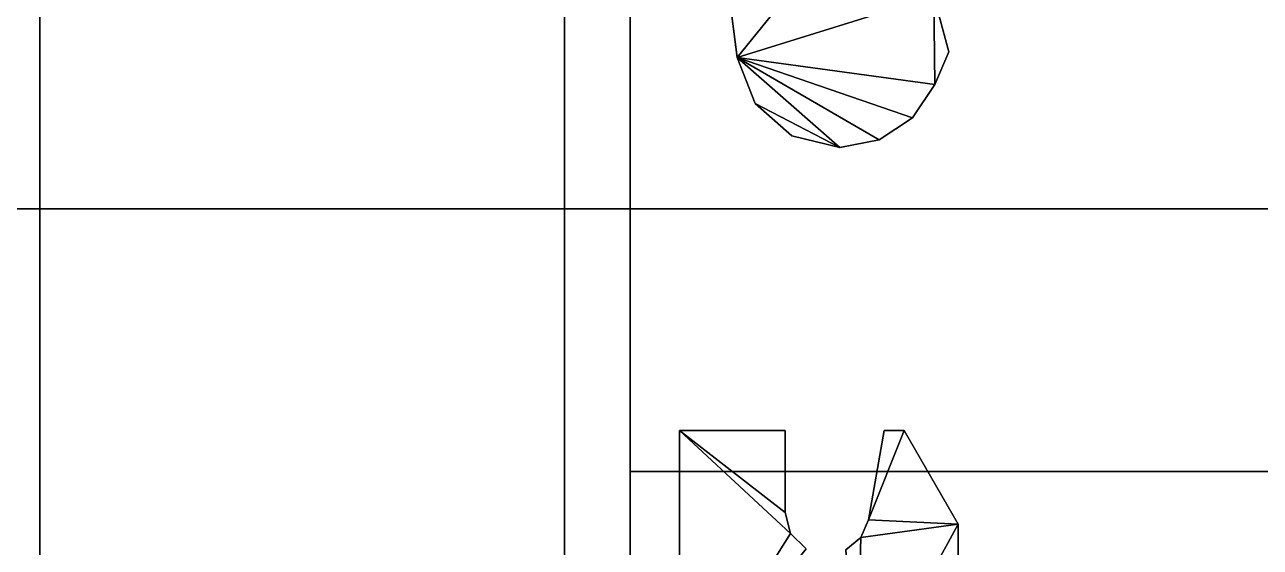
# Model space of a CAD drawing. Extents: x -1998 to 40, y -600 to 0.
# Drawn here: x -1978.46 to -1940.79, y -38.31 to -22.38 of the extents above; entities that cross this region are included whole.
import ezdxf

# ---------------------------------------------------------------- set-up
doc = ezdxf.new("R2010")
doc.units = 0

# ---------------------------------------------------------------- blocks, each defined once
blk = doc.blocks.new('rack tv terrero.bajo.Suelo1', base_point=(20, 20))
at = {"layer": 'e-cerezo locarno', "color": 0}
blk.add_3dface([(20, 20, 18), (20, 432, 18), (20, 432), (20, 20)], dxfattribs=at)
at = {"layer": 'e-cerezo locarno H1632', "color": 0}
for points in [[(20, 20), (20, 432), (1500, 432), (1500, 20)], [(20, 20, 18), (20, 432, 18), (1500, 432, 18), (1500, 20, 18)]]:
    blk.add_3dface(points, dxfattribs=at)
blk = doc.blocks.new('rack tv terrero.bajo.Suelo')
at = {"layer": 'e-cerezo locarno H1632'}
blk.add_blockref('rack tv terrero.bajo.Suelo1', (20, 20), dxfattribs=at)
blk = doc.blocks.new('rack tv terrero.bajo.Techo1', base_point=(1500, 0, 600))
at = {"layer": 'e-cerezo locarno H1632', "color": 0}
for points in [[(1500, 0, 600), (1500, 432, 600), (0, 432, 600), (0, 0, 600)], [(1500, 0, 582), (1500, 432, 582), (0, 432, 582), (0, 0, 582)]]:
    blk.add_3dface(points, dxfattribs=at)
blk = doc.blocks.new('rack tv terrero.bajo.Techo')
at = {"layer": 'e-cerezo locarno H1632'}
blk.add_blockref('rack tv terrero.bajo.Techo1', (1500, 0, 600), dxfattribs=at)
blk = doc.blocks.new('rack tv terrero.bajo.Latl Izq1', base_point=(20, 20, 582))
at = {"layer": 'e-cerezo locarno', "color": 0}
blk.add_3dface([(38, 20, 582), (38, 432, 582), (20, 432, 582), (20, 20, 582)], dxfattribs=at)
at = {"layer": 'e-cerezo locarno H1632', "color": 0}
for points in [[(20, 20, 582), (20, 432, 582), (20, 432, 18), (20, 20, 18)], [(38, 432, 18), (38, 20, 18), (20, 20, 18), (20, 432, 18)], [(38, 20, 582), (38, 432, 582), (38, 432, 18), (38, 20, 18)]]:
    blk.add_3dface(points, dxfattribs=at)
blk = doc.blocks.new('rack tv terrero.bajo.Latl Izq2', base_point=(39.5, 389.25, 318.5))
at = {"layer": 'ACCESSORY', "color": 0, "invisible_edges": 8}
for points in [[(39.5, 415.25, 298.5), (42.891, 412.11, 298.5), (39.5, 406.75, 298.5), (39.5, 415.25, 298.5)], [(39.5, 415.25, 298.5), (39.5, 406.75, 298.5), (39.5, 406.75, 287.5), (39.5, 415.25, 298.5)], [(42.72, 415.25, 298.5), (42.72, 412.75, 298.5), (39.5, 415.25, 298.5), (42.72, 415.25, 298.5)], [(42.72, 412.75, 298.5), (42.891, 412.11, 298.5), (39.5, 415.25, 298.5), (42.72, 412.75, 298.5)], [(42.72, 415.25, 298.5), (39.5, 415.25, 298.5), (39.5, 415.25, 287.5), (42.72, 415.25, 298.5)], [(42.72, 415.25, 287.5), (42.72, 415.25, 298.5), (39.5, 415.25, 287.5), (42.72, 415.25, 287.5)], [(39.5, 415.25, 287.5), (39.5, 415.25, 298.5), (39.5, 406.75, 287.5), (39.5, 415.25, 287.5)], [(39.5, 415.25, 287.5), (39.5, 406.75, 287.5), (42.891, 412.11, 287.5), (39.5, 415.25, 287.5)], [(42.72, 412.75, 287.5), (39.5, 415.25, 287.5), (42.891, 412.11, 287.5), (42.72, 412.75, 287.5)], [(42.72, 412.75, 287.5), (42.72, 415.25, 287.5), (39.5, 415.25, 287.5), (42.72, 412.75, 287.5)], [(45.741, 415.25, 298.5), (46.35, 415.25, 298.5), (45.261, 412.528, 298.5), (45.741, 415.25, 298.5)], [(46.35, 415.25, 298.5), (48, 412.392, 298.5), (45.261, 412.528, 298.5), (46.35, 415.25, 298.5)], [(45.741, 415.25, 287.5), (45.261, 412.528, 287.5), (46.35, 415.25, 287.5), (45.741, 415.25, 287.5)], [(46.35, 415.25, 287.5), (45.261, 412.528, 287.5), (48, 412.392, 287.5), (46.35, 415.25, 287.5)], [(45.741, 415.25, 298.5), (45.741, 415.25, 287.5), (46.35, 415.25, 298.5), (45.741, 415.25, 298.5)], [(45.741, 415.25, 287.5), (46.35, 415.25, 287.5), (46.35, 415.25, 298.5), (45.741, 415.25, 287.5)], [(48, 403.8, 298.5), (44.9, 406.75, 298.5), (48, 412.392, 298.5), (48, 403.8, 298.5)], [(44.9, 406.75, 298.5), (45.027, 411.986, 298.5), (48, 412.392, 298.5), (44.9, 406.75, 298.5)], [(48, 403.8, 287.5), (48, 412.392, 287.5), (44.9, 406.75, 287.5), (48, 403.8, 287.5)], [(48, 412.392, 287.5), (45.027, 411.986, 287.5), (44.9, 406.75, 287.5), (48, 412.392, 287.5)], [(45.261, 412.528, 298.5), (48, 412.392, 298.5), (45.027, 411.986, 298.5), (45.261, 412.528, 298.5)], [(45.261, 412.528, 287.5), (45.027, 411.986, 287.5), (48, 412.392, 287.5), (45.261, 412.528, 287.5)], [(48, 403.8, 287.5), (48, 403.8, 298.5), (48, 412.392, 298.5), (48, 403.8, 287.5)], [(48, 412.392, 287.5), (48, 403.8, 287.5), (48, 412.392, 298.5), (48, 412.392, 287.5)], [(43.36, 411.641, 298.5), (39.5, 406.75, 298.5), (42.891, 412.11, 298.5), (43.36, 411.641, 298.5)], [(42.891, 412.11, 287.5), (39.5, 406.75, 287.5), (43.36, 411.641, 287.5), (42.891, 412.11, 287.5)], [(44.574, 411.606, 298.5), (45.027, 411.986, 298.5), (44.9, 406.75, 298.5), (44.574, 411.606, 298.5)], [(44.574, 411.606, 287.5), (44.9, 406.75, 287.5), (45.027, 411.986, 287.5), (44.574, 411.606, 287.5)]]:
    blk.add_3dface(points, dxfattribs=at)
at = {"layer": 'ACCESSORY', "color": 0}
for points in [[(42.72, 415.25, 287.5), (42.72, 412.75, 287.5), (42.72, 412.75, 298.5), (42.72, 415.25, 298.5)], [(45.261, 412.528, 298.5), (45.261, 412.528, 287.5), (45.741, 415.25, 287.5), (45.741, 415.25, 298.5)], [(46.35, 415.25, 298.5), (46.35, 415.25, 287.5), (48, 412.392, 287.5), (48, 412.392, 298.5)], [(42.72, 412.75, 287.5), (42.891, 412.11, 287.5), (42.891, 412.11, 298.5), (42.72, 412.75, 298.5)], [(45.027, 411.986, 298.5), (45.027, 411.986, 287.5), (45.261, 412.528, 287.5), (45.261, 412.528, 298.5)], [(42.891, 412.11, 287.5), (43.36, 411.641, 287.5), (43.36, 411.641, 298.5), (42.891, 412.11, 298.5)], [(44.574, 411.606, 298.5), (44.574, 411.606, 287.5), (45.027, 411.986, 287.5), (45.027, 411.986, 298.5)]]:
    blk.add_3dface(points, dxfattribs=at)
blk = doc.blocks.new('rack tv terrero.bajo.Latl Izq3', base_point=(39.5, 389.25, 145.5))
at = {"layer": 'ACCESSORY', "color": 0, "invisible_edges": 8}
for points in [[(39.5, 415.25, 125.5), (42.891, 412.11, 125.5), (39.5, 406.75, 125.5), (39.5, 415.25, 125.5)], [(39.5, 415.25, 125.5), (39.5, 406.75, 125.5), (39.5, 406.75, 114.5), (39.5, 415.25, 125.5)], [(42.72, 415.25, 125.5), (42.72, 412.75, 125.5), (39.5, 415.25, 125.5), (42.72, 415.25, 125.5)], [(42.72, 412.75, 125.5), (42.891, 412.11, 125.5), (39.5, 415.25, 125.5), (42.72, 412.75, 125.5)], [(42.72, 415.25, 125.5), (39.5, 415.25, 125.5), (39.5, 415.25, 114.5), (42.72, 415.25, 125.5)], [(42.72, 415.25, 114.5), (42.72, 415.25, 125.5), (39.5, 415.25, 114.5), (42.72, 415.25, 114.5)], [(39.5, 415.25, 114.5), (39.5, 415.25, 125.5), (39.5, 406.75, 114.5), (39.5, 415.25, 114.5)], [(39.5, 415.25, 114.5), (39.5, 406.75, 114.5), (42.891, 412.11, 114.5), (39.5, 415.25, 114.5)], [(42.72, 412.75, 114.5), (39.5, 415.25, 114.5), (42.891, 412.11, 114.5), (42.72, 412.75, 114.5)], [(42.72, 412.75, 114.5), (42.72, 415.25, 114.5), (39.5, 415.25, 114.5), (42.72, 412.75, 114.5)], [(45.741, 415.25, 125.5), (46.35, 415.25, 125.5), (45.261, 412.528, 125.5), (45.741, 415.25, 125.5)], [(46.35, 415.25, 125.5), (48, 412.392, 125.5), (45.261, 412.528, 125.5), (46.35, 415.25, 125.5)], [(45.741, 415.25, 114.5), (45.261, 412.528, 114.5), (46.35, 415.25, 114.5), (45.741, 415.25, 114.5)], [(46.35, 415.25, 114.5), (45.261, 412.528, 114.5), (48, 412.392, 114.5), (46.35, 415.25, 114.5)], [(45.741, 415.25, 125.5), (45.741, 415.25, 114.5), (46.35, 415.25, 125.5), (45.741, 415.25, 125.5)], [(45.741, 415.25, 114.5), (46.35, 415.25, 114.5), (46.35, 415.25, 125.5), (45.741, 415.25, 114.5)], [(48, 403.8, 125.5), (44.9, 406.75, 125.5), (48, 412.392, 125.5), (48, 403.8, 125.5)], [(44.9, 406.75, 125.5), (45.027, 411.986, 125.5), (48, 412.392, 125.5), (44.9, 406.75, 125.5)], [(48, 403.8, 114.5), (48, 412.392, 114.5), (44.9, 406.75, 114.5), (48, 403.8, 114.5)], [(48, 412.392, 114.5), (45.027, 411.986, 114.5), (44.9, 406.75, 114.5), (48, 412.392, 114.5)], [(45.261, 412.528, 125.5), (48, 412.392, 125.5), (45.027, 411.986, 125.5), (45.261, 412.528, 125.5)], [(45.261, 412.528, 114.5), (45.027, 411.986, 114.5), (48, 412.392, 114.5), (45.261, 412.528, 114.5)], [(48, 403.8, 114.5), (48, 403.8, 125.5), (48, 412.392, 125.5), (48, 403.8, 114.5)], [(48, 412.392, 114.5), (48, 403.8, 114.5), (48, 412.392, 125.5), (48, 412.392, 114.5)], [(43.36, 411.641, 125.5), (39.5, 406.75, 125.5), (42.891, 412.11, 125.5), (43.36, 411.641, 125.5)], [(42.891, 412.11, 114.5), (39.5, 406.75, 114.5), (43.36, 411.641, 114.5), (42.891, 412.11, 114.5)], [(44.574, 411.606, 125.5), (45.027, 411.986, 125.5), (44.9, 406.75, 125.5), (44.574, 411.606, 125.5)], [(44.574, 411.606, 114.5), (44.9, 406.75, 114.5), (45.027, 411.986, 114.5), (44.574, 411.606, 114.5)]]:
    blk.add_3dface(points, dxfattribs=at)
at = {"layer": 'ACCESSORY', "color": 0}
for points in [[(42.72, 415.25, 114.5), (42.72, 412.75, 114.5), (42.72, 412.75, 125.5), (42.72, 415.25, 125.5)], [(45.261, 412.528, 125.5), (45.261, 412.528, 114.5), (45.741, 415.25, 114.5), (45.741, 415.25, 125.5)], [(46.35, 415.25, 125.5), (46.35, 415.25, 114.5), (48, 412.392, 114.5), (48, 412.392, 125.5)], [(42.72, 412.75, 114.5), (42.891, 412.11, 114.5), (42.891, 412.11, 125.5), (42.72, 412.75, 125.5)], [(45.027, 411.986, 125.5), (45.027, 411.986, 114.5), (45.261, 412.528, 114.5), (45.261, 412.528, 125.5)], [(42.891, 412.11, 114.5), (43.36, 411.641, 114.5), (43.36, 411.641, 125.5), (42.891, 412.11, 125.5)], [(44.574, 411.606, 125.5), (44.574, 411.606, 114.5), (45.027, 411.986, 114.5), (45.027, 411.986, 125.5)]]:
    blk.add_3dface(points, dxfattribs=at)
blk = doc.blocks.new('rack tv terrero.bajo.Latl Izq')
for name, p in [('rack tv terrero.bajo.Latl Izq2', (39.5, 389.25, 318.5)), ('rack tv terrero.bajo.Latl Izq3', (39.5, 389.25, 145.5))]:
    blk.add_blockref(name, p)
at = {"layer": 'e-cerezo locarno H1632'}
blk.add_blockref('rack tv terrero.bajo.Latl Izq1', (20, 20, 582), dxfattribs=at)
blk = doc.blocks.new('rack tv terrero.bajo.Est  F [1]1', base_point=(38, 20, 404))
at = {"layer": 'e-cerezo locarno H1632', "color": 0}
for points in [[(38, 20, 404), (1482, 20, 404), (1482, 432, 404), (38, 432, 404)], [(38, 20, 422), (1482, 20, 422), (1482, 432, 422), (38, 432, 422)], [(38, 432, 404), (38, 432, 422), (38, 20, 422), (38, 20, 404)]]:
    blk.add_3dface(points, dxfattribs=at)
blk = doc.blocks.new('rack tv terrero.bajo.Est  F [1]')
at = {"layer": 'e-cerezo locarno H1632'}
blk.add_blockref('rack tv terrero.bajo.Est  F [1]1', (38, 20, 404), dxfattribs=at)
blk = doc.blocks.new('rack tv terrero.bajo.Door No hardware (unica) [1]2', base_point=(62.45, 431.2, 264.5))
at = {"layer": 'ACCESSORY', "color": 0, "invisible_edges": 8}
for points in [[(41.266, 426.616, 296.65), (45.329, 431.643, 296.65), (40.375, 433.501, 296.65), (41.266, 426.616, 296.65)], [(41.266, 426.616, 296.65), (45.329, 431.643, 296.65), (40.375, 433.501, 296.65), (41.266, 426.616, 296.65)], [(41.266, 426.616, 289.35), (40.375, 433.501, 289.35), (45.329, 431.643, 289.35), (41.266, 426.616, 289.35)], [(41.266, 426.616, 289.35), (40.375, 433.501, 289.35), (45.329, 431.643, 289.35), (41.266, 426.616, 289.35)], [(45.329, 431.643, 296.65), (41.266, 426.616, 296.65), (47.259, 428.483, 296.65), (45.329, 431.643, 296.65)], [(45.329, 431.643, 296.65), (41.266, 426.616, 296.65), (47.259, 428.483, 296.65), (45.329, 431.643, 296.65)], [(47.259, 428.483, 289.35), (41.266, 426.616, 289.35), (45.329, 431.643, 289.35), (47.259, 428.483, 289.35)], [(47.259, 428.483, 289.35), (41.266, 426.616, 289.35), (45.329, 431.643, 289.35), (47.259, 428.483, 289.35)], [(47.291, 425.792, 296.65), (47.259, 428.483, 296.65), (41.266, 426.616, 296.65), (47.291, 425.792, 296.65)], [(47.291, 425.792, 296.65), (47.259, 428.483, 296.65), (41.266, 426.616, 296.65), (47.291, 425.792, 296.65)], [(47.259, 428.483, 289.35), (47.291, 425.792, 289.35), (41.266, 426.616, 289.35), (47.259, 428.483, 289.35)], [(47.259, 428.483, 289.35), (47.291, 425.792, 289.35), (41.266, 426.616, 289.35), (47.259, 428.483, 289.35)], [(47.713, 426.789, 296.65), (47.259, 428.483, 296.65), (47.291, 425.792, 296.65), (47.713, 426.789, 296.65)], [(47.713, 426.789, 296.65), (47.259, 428.483, 296.65), (47.291, 425.792, 296.65), (47.713, 426.789, 296.65)], [(47.713, 426.789, 289.35), (47.291, 425.792, 289.35), (47.259, 428.483, 289.35), (47.713, 426.789, 289.35)], [(47.713, 426.789, 289.35), (47.291, 425.792, 289.35), (47.259, 428.483, 289.35), (47.713, 426.789, 289.35)], [(46.606, 424.781, 296.65), (47.291, 425.792, 296.65), (41.266, 426.616, 296.65), (46.606, 424.781, 296.65)], [(46.606, 424.781, 296.65), (47.291, 425.792, 296.65), (41.266, 426.616, 296.65), (46.606, 424.781, 296.65)], [(47.291, 425.792, 289.35), (46.606, 424.781, 289.35), (41.266, 426.616, 289.35), (47.291, 425.792, 289.35)], [(47.291, 425.792, 289.35), (46.606, 424.781, 289.35), (41.266, 426.616, 289.35), (47.291, 425.792, 289.35)], [(45.588, 424.107, 296.65), (46.606, 424.781, 296.65), (41.266, 426.616, 296.65), (45.588, 424.107, 296.65)], [(45.588, 424.107, 296.65), (46.606, 424.781, 296.65), (41.266, 426.616, 296.65), (45.588, 424.107, 296.65)], [(46.606, 424.781, 289.35), (45.588, 424.107, 289.35), (41.266, 426.616, 289.35), (46.606, 424.781, 289.35)], [(46.606, 424.781, 289.35), (45.588, 424.107, 289.35), (41.266, 426.616, 289.35), (46.606, 424.781, 289.35)], [(44.39, 423.87, 296.65), (45.588, 424.107, 296.65), (41.266, 426.616, 296.65), (44.39, 423.87, 296.65)], [(44.39, 423.87, 296.65), (45.588, 424.107, 296.65), (41.266, 426.616, 296.65), (44.39, 423.87, 296.65)], [(41.266, 426.616, 289.35), (45.588, 424.107, 289.35), (44.39, 423.87, 289.35), (41.266, 426.616, 289.35)], [(41.266, 426.616, 289.35), (45.588, 424.107, 289.35), (44.39, 423.87, 289.35), (41.266, 426.616, 289.35)], [(41.807, 425.217, 296.65), (44.39, 423.87, 296.65), (41.266, 426.616, 296.65), (41.807, 425.217, 296.65)], [(41.807, 425.217, 296.65), (44.39, 423.87, 296.65), (41.266, 426.616, 296.65), (41.807, 425.217, 296.65)], [(41.807, 425.217, 289.35), (41.266, 426.616, 289.35), (44.39, 423.87, 289.35), (41.807, 425.217, 289.35)], [(41.807, 425.217, 289.35), (41.266, 426.616, 289.35), (44.39, 423.87, 289.35), (41.807, 425.217, 289.35)], [(47.713, 426.789, 289.35), (47.713, 426.789, 296.65), (47.291, 425.792, 296.65), (47.713, 426.789, 289.35)], [(47.713, 426.789, 289.35), (47.713, 426.789, 296.65), (47.291, 425.792, 296.65), (47.713, 426.789, 289.35)], [(47.291, 425.792, 289.35), (47.713, 426.789, 289.35), (47.291, 425.792, 296.65), (47.291, 425.792, 289.35)], [(47.291, 425.792, 289.35), (47.713, 426.789, 289.35), (47.291, 425.792, 296.65), (47.291, 425.792, 289.35)], [(41.807, 425.217, 296.65), (42.933, 424.227, 296.65), (44.39, 423.87, 296.65), (41.807, 425.217, 296.65)], [(41.807, 425.217, 296.65), (42.933, 424.227, 296.65), (44.39, 423.87, 296.65), (41.807, 425.217, 296.65)], [(42.933, 424.227, 289.35), (41.807, 425.217, 289.35), (44.39, 423.87, 289.35), (42.933, 424.227, 289.35)], [(42.933, 424.227, 289.35), (41.807, 425.217, 289.35), (44.39, 423.87, 289.35), (42.933, 424.227, 289.35)], [(45.588, 424.107, 296.65), (46.606, 424.781, 289.35), (46.606, 424.781, 296.65), (45.588, 424.107, 296.65)], [(45.588, 424.107, 296.65), (46.606, 424.781, 289.35), (46.606, 424.781, 296.65), (45.588, 424.107, 296.65)], [(45.588, 424.107, 289.35), (46.606, 424.781, 289.35), (45.588, 424.107, 296.65), (45.588, 424.107, 289.35)], [(45.588, 424.107, 289.35), (46.606, 424.781, 289.35), (45.588, 424.107, 296.65), (45.588, 424.107, 289.35)], [(44.39, 423.87, 296.65), (42.933, 424.227, 296.65), (42.933, 424.227, 289.35), (44.39, 423.87, 296.65)], [(44.39, 423.87, 296.65), (42.933, 424.227, 296.65), (42.933, 424.227, 289.35), (44.39, 423.87, 296.65)], [(44.39, 423.87, 289.35), (44.39, 423.87, 296.65), (42.933, 424.227, 289.35), (44.39, 423.87, 289.35)], [(44.39, 423.87, 289.35), (44.39, 423.87, 296.65), (42.933, 424.227, 289.35), (44.39, 423.87, 289.35)], [(44.39, 423.87, 289.35), (45.588, 424.107, 289.35), (45.588, 424.107, 296.65), (44.39, 423.87, 289.35)], [(44.39, 423.87, 289.35), (45.588, 424.107, 289.35), (45.588, 424.107, 296.65), (44.39, 423.87, 289.35)], [(44.39, 423.87, 296.65), (44.39, 423.87, 289.35), (45.588, 424.107, 296.65), (44.39, 423.87, 296.65)], [(44.39, 423.87, 296.65), (44.39, 423.87, 289.35), (45.588, 424.107, 296.65), (44.39, 423.87, 296.65)]]:
    blk.add_3dface(points, dxfattribs=at)
at = {"layer": 'ACCESSORY', "color": 0}
for points in [[(40.375, 433.501, 296.65), (40.375, 433.501, 289.35), (41.266, 426.616, 289.35), (41.266, 426.616, 296.65)], [(40.375, 433.501, 296.65), (40.375, 433.501, 289.35), (41.266, 426.616, 289.35), (41.266, 426.616, 296.65)], [(47.259, 428.483, 289.35), (47.259, 428.483, 296.65), (47.713, 426.789, 296.65), (47.713, 426.789, 289.35)], [(47.259, 428.483, 289.35), (47.259, 428.483, 296.65), (47.713, 426.789, 296.65), (47.713, 426.789, 289.35)], [(41.266, 426.616, 296.65), (41.266, 426.616, 289.35), (41.807, 425.217, 289.35), (41.807, 425.217, 296.65)], [(41.266, 426.616, 296.65), (41.266, 426.616, 289.35), (41.807, 425.217, 289.35), (41.807, 425.217, 296.65)], [(46.606, 424.781, 296.65), (46.606, 424.781, 289.35), (47.291, 425.792, 289.35), (47.291, 425.792, 296.65)], [(46.606, 424.781, 296.65), (46.606, 424.781, 289.35), (47.291, 425.792, 289.35), (47.291, 425.792, 296.65)], [(41.807, 425.217, 296.65), (41.807, 425.217, 289.35), (42.933, 424.227, 289.35), (42.933, 424.227, 296.65)], [(41.807, 425.217, 296.65), (41.807, 425.217, 289.35), (42.933, 424.227, 289.35), (42.933, 424.227, 296.65)]]:
    blk.add_3dface(points, dxfattribs=at)
blk = doc.blocks.new('rack tv terrero.bajo.Door No hardware (unica) [1]3', base_point=(62.45, 431.2, 91.5))
at = {"layer": 'ACCESSORY', "color": 0, "invisible_edges": 8}
for points in [[(41.266, 426.616, 123.65), (45.329, 431.643, 123.65), (40.375, 433.501, 123.65), (41.266, 426.616, 123.65)], [(41.266, 426.616, 123.65), (45.329, 431.643, 123.65), (40.375, 433.501, 123.65), (41.266, 426.616, 123.65)], [(41.266, 426.616, 116.35), (40.375, 433.501, 116.35), (45.329, 431.643, 116.35), (41.266, 426.616, 116.35)], [(41.266, 426.616, 116.35), (40.375, 433.501, 116.35), (45.329, 431.643, 116.35), (41.266, 426.616, 116.35)], [(45.329, 431.643, 123.65), (41.266, 426.616, 123.65), (47.259, 428.483, 123.65), (45.329, 431.643, 123.65)], [(45.329, 431.643, 123.65), (41.266, 426.616, 123.65), (47.259, 428.483, 123.65), (45.329, 431.643, 123.65)], [(47.259, 428.483, 116.35), (41.266, 426.616, 116.35), (45.329, 431.643, 116.35), (47.259, 428.483, 116.35)], [(47.259, 428.483, 116.35), (41.266, 426.616, 116.35), (45.329, 431.643, 116.35), (47.259, 428.483, 116.35)], [(47.291, 425.792, 123.65), (47.259, 428.483, 123.65), (41.266, 426.616, 123.65), (47.291, 425.792, 123.65)], [(47.291, 425.792, 123.65), (47.259, 428.483, 123.65), (41.266, 426.616, 123.65), (47.291, 425.792, 123.65)], [(47.259, 428.483, 116.35), (47.291, 425.792, 116.35), (41.266, 426.616, 116.35), (47.259, 428.483, 116.35)], [(47.259, 428.483, 116.35), (47.291, 425.792, 116.35), (41.266, 426.616, 116.35), (47.259, 428.483, 116.35)], [(47.713, 426.789, 123.65), (47.259, 428.483, 123.65), (47.291, 425.792, 123.65), (47.713, 426.789, 123.65)], [(47.713, 426.789, 123.65), (47.259, 428.483, 123.65), (47.291, 425.792, 123.65), (47.713, 426.789, 123.65)], [(47.713, 426.789, 116.35), (47.291, 425.792, 116.35), (47.259, 428.483, 116.35), (47.713, 426.789, 116.35)], [(47.713, 426.789, 116.35), (47.291, 425.792, 116.35), (47.259, 428.483, 116.35), (47.713, 426.789, 116.35)], [(46.606, 424.781, 123.65), (47.291, 425.792, 123.65), (41.266, 426.616, 123.65), (46.606, 424.781, 123.65)], [(46.606, 424.781, 123.65), (47.291, 425.792, 123.65), (41.266, 426.616, 123.65), (46.606, 424.781, 123.65)], [(47.291, 425.792, 116.35), (46.606, 424.781, 116.35), (41.266, 426.616, 116.35), (47.291, 425.792, 116.35)], [(47.291, 425.792, 116.35), (46.606, 424.781, 116.35), (41.266, 426.616, 116.35), (47.291, 425.792, 116.35)], [(45.588, 424.107, 123.65), (46.606, 424.781, 123.65), (41.266, 426.616, 123.65), (45.588, 424.107, 123.65)], [(45.588, 424.107, 123.65), (46.606, 424.781, 123.65), (41.266, 426.616, 123.65), (45.588, 424.107, 123.65)], [(46.606, 424.781, 116.35), (45.588, 424.107, 116.35), (41.266, 426.616, 116.35), (46.606, 424.781, 116.35)], [(46.606, 424.781, 116.35), (45.588, 424.107, 116.35), (41.266, 426.616, 116.35), (46.606, 424.781, 116.35)], [(44.39, 423.87, 123.65), (45.588, 424.107, 123.65), (41.266, 426.616, 123.65), (44.39, 423.87, 123.65)], [(44.39, 423.87, 123.65), (45.588, 424.107, 123.65), (41.266, 426.616, 123.65), (44.39, 423.87, 123.65)], [(41.266, 426.616, 116.35), (45.588, 424.107, 116.35), (44.39, 423.87, 116.35), (41.266, 426.616, 116.35)], [(41.266, 426.616, 116.35), (45.588, 424.107, 116.35), (44.39, 423.87, 116.35), (41.266, 426.616, 116.35)], [(41.807, 425.217, 123.65), (44.39, 423.87, 123.65), (41.266, 426.616, 123.65), (41.807, 425.217, 123.65)], [(41.807, 425.217, 123.65), (44.39, 423.87, 123.65), (41.266, 426.616, 123.65), (41.807, 425.217, 123.65)], [(41.807, 425.217, 116.35), (41.266, 426.616, 116.35), (44.39, 423.87, 116.35), (41.807, 425.217, 116.35)], [(41.807, 425.217, 116.35), (41.266, 426.616, 116.35), (44.39, 423.87, 116.35), (41.807, 425.217, 116.35)], [(47.713, 426.789, 116.35), (47.713, 426.789, 123.65), (47.291, 425.792, 123.65), (47.713, 426.789, 116.35)], [(47.713, 426.789, 116.35), (47.713, 426.789, 123.65), (47.291, 425.792, 123.65), (47.713, 426.789, 116.35)], [(47.291, 425.792, 116.35), (47.713, 426.789, 116.35), (47.291, 425.792, 123.65), (47.291, 425.792, 116.35)], [(47.291, 425.792, 116.35), (47.713, 426.789, 116.35), (47.291, 425.792, 123.65), (47.291, 425.792, 116.35)], [(41.807, 425.217, 123.65), (42.933, 424.227, 123.65), (44.39, 423.87, 123.65), (41.807, 425.217, 123.65)], [(41.807, 425.217, 123.65), (42.933, 424.227, 123.65), (44.39, 423.87, 123.65), (41.807, 425.217, 123.65)], [(42.933, 424.227, 116.35), (41.807, 425.217, 116.35), (44.39, 423.87, 116.35), (42.933, 424.227, 116.35)], [(42.933, 424.227, 116.35), (41.807, 425.217, 116.35), (44.39, 423.87, 116.35), (42.933, 424.227, 116.35)], [(45.588, 424.107, 123.65), (46.606, 424.781, 116.35), (46.606, 424.781, 123.65), (45.588, 424.107, 123.65)], [(45.588, 424.107, 123.65), (46.606, 424.781, 116.35), (46.606, 424.781, 123.65), (45.588, 424.107, 123.65)], [(45.588, 424.107, 116.35), (46.606, 424.781, 116.35), (45.588, 424.107, 123.65), (45.588, 424.107, 116.35)], [(45.588, 424.107, 116.35), (46.606, 424.781, 116.35), (45.588, 424.107, 123.65), (45.588, 424.107, 116.35)], [(44.39, 423.87, 123.65), (42.933, 424.227, 123.65), (42.933, 424.227, 116.35), (44.39, 423.87, 123.65)], [(44.39, 423.87, 123.65), (42.933, 424.227, 123.65), (42.933, 424.227, 116.35), (44.39, 423.87, 123.65)], [(44.39, 423.87, 116.35), (44.39, 423.87, 123.65), (42.933, 424.227, 116.35), (44.39, 423.87, 116.35)], [(44.39, 423.87, 116.35), (44.39, 423.87, 123.65), (42.933, 424.227, 116.35), (44.39, 423.87, 116.35)], [(44.39, 423.87, 116.35), (45.588, 424.107, 116.35), (45.588, 424.107, 123.65), (44.39, 423.87, 116.35)], [(44.39, 423.87, 116.35), (45.588, 424.107, 116.35), (45.588, 424.107, 123.65), (44.39, 423.87, 116.35)], [(44.39, 423.87, 123.65), (44.39, 423.87, 116.35), (45.588, 424.107, 123.65), (44.39, 423.87, 123.65)], [(44.39, 423.87, 123.65), (44.39, 423.87, 116.35), (45.588, 424.107, 123.65), (44.39, 423.87, 123.65)]]:
    blk.add_3dface(points, dxfattribs=at)
at = {"layer": 'ACCESSORY', "color": 0}
for points in [[(40.375, 433.501, 123.65), (40.375, 433.501, 116.35), (41.266, 426.616, 116.35), (41.266, 426.616, 123.65)], [(40.375, 433.501, 123.65), (40.375, 433.501, 116.35), (41.266, 426.616, 116.35), (41.266, 426.616, 123.65)], [(47.259, 428.483, 116.35), (47.259, 428.483, 123.65), (47.713, 426.789, 123.65), (47.713, 426.789, 116.35)], [(47.259, 428.483, 116.35), (47.259, 428.483, 123.65), (47.713, 426.789, 123.65), (47.713, 426.789, 116.35)], [(41.266, 426.616, 123.65), (41.266, 426.616, 116.35), (41.807, 425.217, 116.35), (41.807, 425.217, 123.65)], [(41.266, 426.616, 123.65), (41.266, 426.616, 116.35), (41.807, 425.217, 116.35), (41.807, 425.217, 123.65)], [(46.606, 424.781, 123.65), (46.606, 424.781, 116.35), (47.291, 425.792, 116.35), (47.291, 425.792, 123.65)], [(46.606, 424.781, 123.65), (46.606, 424.781, 116.35), (47.291, 425.792, 116.35), (47.291, 425.792, 123.65)], [(41.807, 425.217, 123.65), (41.807, 425.217, 116.35), (42.933, 424.227, 116.35), (42.933, 424.227, 123.65)], [(41.807, 425.217, 123.65), (41.807, 425.217, 116.35), (42.933, 424.227, 116.35), (42.933, 424.227, 123.65)]]:
    blk.add_3dface(points, dxfattribs=at)
blk = doc.blocks.new('rack tv terrero.bajo.Door No hardware (unica) [1]')
for name, p in [('rack tv terrero.bajo.Door No hardware (unica) [1]2', (62.45, 431.2, 264.5)), ('rack tv terrero.bajo.Door No hardware (unica) [1]3', (62.45, 431.2, 91.5))]:
    blk.add_blockref(name, p)
blk = doc.blocks.new('rack tv terrero.bajo.D fondo [1]1', base_point=(38, 414, 18))
at = {"layer": 'e-cerezo locarno H1632', "color": 0}
for points in [[(38, 414, 18), (38, 432, 18), (38, 432, 404), (38, 414, 404)], [(38, 414, 404), (38, 432, 404), (504.333, 432, 404), (504.333, 414, 404)], [(504.333, 414, 18), (504.333, 432, 18), (38, 432, 18), (38, 414, 18)], [(38, 414, 18), (38, 414, 404), (504.333, 414, 404), (504.333, 414, 18)]]:
    blk.add_3dface(points, dxfattribs=at)
blk = doc.blocks.new('rack tv terrero.bajo.D fondo [1]')
at = {"layer": 'e-cerezo locarno H1632'}
blk.add_blockref('rack tv terrero.bajo.D fondo [1]1', (38, 414, 18), dxfattribs=at)
blk = doc.blocks.new('rack tv terrero.bajo.D fondo [2]1', base_point=(38, 414, 425))
at = {"layer": 'e-cerezo locarno H1632', "color": 0}
for points in [[(38, 414, 425), (38, 432, 425), (38, 432, 582), (38, 414, 582)], [(38, 414, 582), (38, 432, 582), (504.58304, 432, 582), (504.58304, 414, 582)], [(504.58304, 414, 425), (504.58304, 432, 425), (38, 432, 425), (38, 414, 425)], [(38, 414, 425), (38, 414, 582), (504.58304, 414, 582), (504.58304, 414, 425)]]:
    blk.add_3dface(points, dxfattribs=at)
blk = doc.blocks.new('rack tv terrero.bajo.D fondo [2]')
at = {"layer": 'e-cerezo locarno H1632'}
blk.add_blockref('rack tv terrero.bajo.D fondo [2]1', (38, 414, 425), dxfattribs=at)
blk = doc.blocks.new('rack tv terrero.bajo')
at = {"layer": 'rack tv terrero.bajo.D fondo [1]'}
blk.add_blockref('rack tv terrero.bajo.D fondo [1]', (0, 0), dxfattribs=at)
at = {"layer": 'rack tv terrero.bajo.D fondo [2]'}
blk.add_blockref('rack tv terrero.bajo.D fondo [2]', (0, 0), dxfattribs=at)
at = {"layer": 'rack tv terrero.bajo.Door No hardware (unica) [1]'}
blk.add_blockref('rack tv terrero.bajo.Door No hardware (unica) [1]', (0, 0), dxfattribs=at)
at = {"layer": 'rack tv terrero.bajo.Est  F [1]'}
blk.add_blockref('rack tv terrero.bajo.Est  F [1]', (0, 0), dxfattribs=at)
at = {"layer": 'rack tv terrero.bajo.Latl Izq'}
blk.add_blockref('rack tv terrero.bajo.Latl Izq', (0, 0), dxfattribs=at)
at = {"layer": 'rack tv terrero.bajo.Suelo'}
blk.add_blockref('rack tv terrero.bajo.Suelo', (0, 0), dxfattribs=at)
at = {"layer": 'rack tv terrero.bajo.Techo'}
blk.add_blockref('rack tv terrero.bajo.Techo', (0, 0), dxfattribs=at)
blk = doc.blocks.new('rack tv terrero.divisor.Suelo1', base_point=(18, 0))
at = {"layer": 'e-cerezo locarno H1632', "color": 0}
for points in [[(18, 0), (18, 200), (1500, 200), (1500, 0)], [(18, 0, 18), (18, 200, 18), (1500, 200, 18), (1500, 0, 18)]]:
    blk.add_3dface(points, dxfattribs=at)
blk = doc.blocks.new('rack tv terrero.divisor.Suelo')
at = {"layer": 'e-cerezo locarno H1632'}
blk.add_blockref('rack tv terrero.divisor.Suelo1', (18, 0), dxfattribs=at)
blk = doc.blocks.new('rack tv terrero.divisor.Techo1', base_point=(1482, 0, 1867))
at = {"layer": 'e-cerezo locarno H1632', "color": 0}
for points in [[(1482, 0, 1867), (1482, 200, 1867), (18, 200, 1867), (18, 0, 1867)], [(1482, 0, 1849), (1482, 200, 1849), (18, 200, 1849), (18, 0, 1849)]]:
    blk.add_3dface(points, dxfattribs=at)
blk = doc.blocks.new('rack tv terrero.divisor.Techo')
at = {"layer": 'e-cerezo locarno H1632'}
blk.add_blockref('rack tv terrero.divisor.Techo1', (1482, 0, 1867), dxfattribs=at)
blk = doc.blocks.new('rack tv terrero.divisor.Div V [1]1', base_point=(18, 0, 1849))
at = {"layer": 'e-cerezo locarno H1632', "color": 0}
for points in [[(18, 0, 18), (36, 0, 18), (36, 200, 18), (18, 200, 18)], [(18, 200, 1849), (36, 200, 1849), (36, 0, 1849), (18, 0, 1849)], [(36, 0, 1849), (36, 0, 18), (36, 200, 18), (36, 200, 1849)]]:
    blk.add_3dface(points, dxfattribs=at)
blk = doc.blocks.new('rack tv terrero.divisor.Div V [1]')
at = {"layer": 'e-cerezo locarno H1632'}
blk.add_blockref('rack tv terrero.divisor.Div V [1]1', (18, 0, 1849), dxfattribs=at)
blk = doc.blocks.new('rack tv terrero.divisor')
at = {"layer": 'rack tv terrero.divisor.Div V [1]'}
blk.add_blockref('rack tv terrero.divisor.Div V [1]', (0, 0), dxfattribs=at)
at = {"layer": 'rack tv terrero.divisor.Suelo'}
blk.add_blockref('rack tv terrero.divisor.Suelo', (0, 0), dxfattribs=at)
at = {"layer": 'rack tv terrero.divisor.Techo'}
blk.add_blockref('rack tv terrero.divisor.Techo', (0, 0), dxfattribs=at)
blk = doc.blocks.new('rack tv terrero.ajuste techo.Trasera1', base_point=(0, 190, 60))
at = {"layer": 'e-cerezo locarno', "color": 0}
for points in [[(0, 172, 60), (1495, 172, 60), (1495, 190, 60), (0, 190, 60)], [(1495, 172), (0, 172), (0, 190), (1495, 190)]]:
    blk.add_3dface(points, dxfattribs=at)
at = {"layer": 'e-cerezo locarno H1632', "color": 0}
blk.add_3dface([(0, 190, 60), (1495, 190, 60), (1495, 190), (0, 190)], dxfattribs=at)
blk = doc.blocks.new('rack tv terrero.ajuste techo.Trasera')
at = {"layer": 'e-cerezo locarno H1632'}
blk.add_blockref('rack tv terrero.ajuste techo.Trasera1', (0, 190, 60), dxfattribs=at)
blk = doc.blocks.new('rack tv terrero.ajuste techo')
at = {"layer": 'rack tv terrero.ajuste techo.Trasera'}
blk.add_blockref('rack tv terrero.ajuste techo.Trasera', (0, 0), dxfattribs=at)

msp = doc.modelspace()

# ---------------------------------------------------------------- block references
for name, p in [('rack tv terrero.bajo', (-1998, -450, 44)), ('rack tv terrero.divisor', (-1998, -218, 644)), ('rack tv terrero.ajuste techo', (-1998, -218, 2511))]:
    msp.add_blockref(name, p)

doc.saveas('drawing.dxf')
